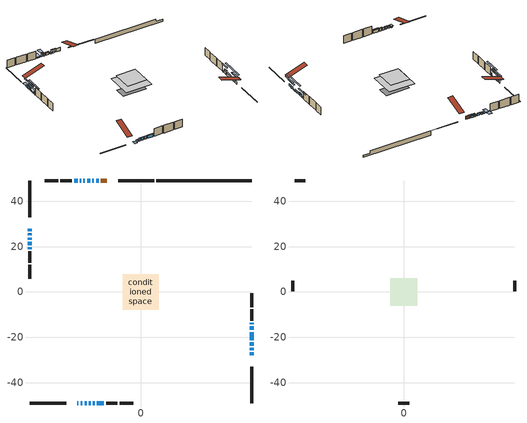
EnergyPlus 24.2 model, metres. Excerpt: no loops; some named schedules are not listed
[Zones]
conditioned space
 floor adiabatic (AdiabaticFloorConstruction): -7.88,-7.88 -7.88,7.88 7.88,7.88 7.88,-7.88 z3.51
 floor foundation (Slab1 construction): -7.19,-3.32 -7.19,3.32 7.19,3.32 7.19,-3.32 z-1.6
 wall outside (RimJoist1 construction): 5.98,48.97 -10.02,48.97 / -48.97,-48.97 -32.97,-48.97 / -48.97,48.97 -48.97,32.97 / 48.97,-48.97 48.97,-32.97 z1.07:1.37
 wall outside (AdiabaticWallConstruction 1): -14.98,48.97 -17.6,48.97 z1.07:3.1
 wall outside (AdiabaticWallConstruction): -28.01,-48.97 -27.5,-48.97 z1.07:1.23; -48.97,28.01 -48.97,26.74 z1.07:2.9; 48.97,-28.01 48.97,-26.59 / 48.97,-25.66 48.97,-24.54 / -22.27,48.97 -23.69,48.97 z1.07:2.59; -18.53,48.97 -19.7,48.97 / -26.57,-48.97 -25.71,-48.97 / 48.97,-21.18 48.97,-17.68 z1.07:2.24; -20.63,48.97 -21.34,48.97 z1.07:1.83; -24.61,48.97 -25.33,48.97 z1.07:2.27; -26.25,48.97 -26.87,48.97 z1.07:3.1; -24.78,-48.97 -23.92,-48.97 / -22.99,-48.97 -22.12,-48.97 / -21.2,-48.97 -20.33,-48.97 / 48.97,-16.75 48.97,-15.17 / -19.41,-48.97 -16.25,-48.97 / -48.97,19.8 -48.97,18.93 z1.07:2.85; -48.97,25.81 -48.97,24.94 / -48.97,24.02 -48.97,23.15 z1.07:2.82; 48.97,-23.61 48.97,-22.11 / -48.97,22.23 -48.97,20.72 z1.07:1.68; -27.79,48.97 -29.45,48.97 z1.07:1.48; 48.97,-14.25 48.97,-13.63 z1.07:2.04
 wall outside (Wall1 construction): -30.37,48.97 -35.42,48.97 / -15.32,-48.97 -10.28,-48.97 / -48.97,18 -48.97,12.96 / 48.97,-12.71 48.97,-7.66 z1.07:5.95
 wall outside (Wall2 construction): -36.35,48.97 -42.44,48.97 / -9.35,-48.97 -3.26,-48.97 / -48.97,12.03 -48.97,5.94 / 48.97,-6.73 48.97,-0.64 z1.07:5.95
 wall foundation (FoundationWall1 construction): 6.91,48.97,-1.6 6.91,48.97,1.07 44.76,48.97,1.07 44.76,48.97,-0.34 48.97,48.97,-0.34 48.97,48.97,-1.6
 window (WindowConstruction 17): -28.01,-48.97 -27.5,-48.97 z1.07:1.22
 window (WindowConstruction 4): -48.97,28.01 -48.97,26.74 z1.07:2.9
 window (WindowConstruction 5): 48.97,-28.01 48.97,-26.59 z1.07:2.59
 window (WindowConstruction 6): 48.97,-25.66 48.97,-24.54 z1.07:2.59
 window (WindowConstruction 7): -18.53,48.97 -19.7,48.97 z1.07:2.24
 window (WindowConstruction 8): -20.63,48.97 -21.34,48.97 z1.07:1.83
 window (WindowConstruction 9): -22.27,48.97 -23.69,48.97 z1.07:2.59
 window (WindowConstruction 10): -24.62,48.97 -25.33,48.97 z1.07:2.26
 window (WindowConstruction 18): -26.25,48.97 -26.86,48.97 z1.07:3.1
 window (WindowConstruction 11): -26.57,-48.97 -25.71,-48.97 z1.07:2.24
 window (WindowConstruction 12): -24.78,-48.97 -23.92,-48.97 z1.07:2.85
 window (WindowConstruction 13): -22.99,-48.97 -22.13,-48.97 z1.07:2.85
 window (WindowConstruction 14): -21.2,-48.97 -20.33,-48.97 z1.07:2.85
 window (WindowConstruction 15): -48.97,25.81 -48.97,24.94 z1.07:2.82
 window (WindowConstruction 16): -48.97,24.02 -48.97,23.15 z1.07:2.82
 window (WindowConstruction 20): 48.97,-23.61 48.97,-22.11 z1.07:1.68
 window (WindowConstruction 21): 48.97,-21.18 48.97,-17.68 z1.07:2.24
 window (WindowConstruction 22): -48.97,22.22 -48.97,20.72 z1.07:1.68
 window (WindowConstruction 19): -27.79,48.97 -29.45,48.97 z1.07:1.48
 window (WindowConstruction): 48.97,-16.75 48.97,-15.17 z1.07:2.85
 window (WindowConstruction 1): 48.97,-14.25 48.97,-13.64 z1.07:2.04
 window (WindowConstruction 2): -19.41,-48.97 -16.25,-48.97 z1.07:2.85
 window (WindowConstruction 3): -48.97,19.8 -48.97,18.93 z1.07:2.85
 door (Door): -14.99,48.97 -17.6,48.97 z1.07:3.1
 ceiling adiabatic (AdiabaticFloorConstruction): 7.88,-7.88 7.88,7.88 -7.88,7.88 -7.88,-7.88 z3.51
attic - vented
 floor to conditioned space (Floor1 construction Reversed): -6.04,-6.04 -6.04,6.04 6.04,6.04 6.04,-6.04 z5.95
 wall outside (Wall3 construction): -43.37,48.97 -48.04,48.97 / -2.33,-48.97 2.34,-48.97 / -48.97,5.01 -48.97,0.34 / 48.97,0.29 48.97,4.96 z1.07:5.95
 roof outside (Roof1 construction): -14.06,48.97,5.95 -14.06,37.19,9.87 -10.95,37.19,9.87 -10.95,48.97,5.95; -28.94,-48.97,5.95 -28.94,-37.19,9.87 -32.04,-37.19,9.87 -32.04,-48.97,5.95; -48.97,28.94,5.95 -37.19,28.94,9.87 -37.19,32.04,9.87 -48.97,32.04,5.95; 48.97,-28.94,5.95 37.19,-28.94,9.87 37.19,-32.04,9.87 48.97,-32.04,5.95
shading: -26.89,-48.97 -28.62,-48.97 -28.62,-50.8 -26.89,-50.8 z1.83; -48.97,26.13 -48.97,28.62 -50.8,28.62 -50.8,26.13 z3.51; 48.97,-23.54 48.97,-31.06 49.58,-31.06 49.58,-23.54 z5.65; 48.97,-22.1 48.97,-28.1 49.58,-28.1 49.58,-22.1 z5.04; -20.61,48.97 -17.62,48.97 -17.62,49.58 -20.61,49.58 z3.15; -21.49,48.97 -20.48,48.97 -20.48,49.58 -21.49,49.58 z1.98; -23.84,48.97 -22.12,48.97 -22.12,49.58 -23.84,49.58 z2.74; -25.48,48.97 -24.47,48.97 -24.47,49.58 -25.48,49.58 z2.41; -27.47,48.97 -25.65,48.97 -25.65,52.02 -27.47,52.02 z3.71; -25.56,-48.97 -26.72,-48.97 -26.72,-49.27 -25.56,-49.27 z2.39; -23.77,-48.97 -24.93,-48.97 -24.93,-49.27 -23.77,-49.27 z3; -21.98,-48.97 -23.14,-48.97 -23.14,-49.27 -21.98,-49.27 z3; -20.18,-48.97 -21.35,-48.97 -21.35,-49.27 -20.18,-49.27 z3; -48.97,21.89 -48.97,28.86 -49.58,28.86 -49.58,21.89 z5.87; -48.97,20.1 -48.97,27.07 -49.58,27.07 -49.58,20.1 z5.87; 48.97,-16.01 48.97,-29.71 49.58,-29.71 49.58,-16.01 z7.78; 48.97,-17.38 48.97,-21.48 49.58,-21.48 49.58,-17.38 z2.54; -48.97,17.98 -48.97,24.96 -49.58,24.96 -49.58,17.98 z4.42; -29.74,48.97 -27.49,48.97 -27.49,52.02 -29.74,52.02 z1.77; 48.97,-14.88 48.97,-17.05 49.58,-17.05 49.58,-14.88 z3.15; 48.97,-10.29 48.97,-17.6 49.58,-17.6 49.58,-10.29 z5.39; -15.96,-48.97 -19.7,-48.97 -19.7,-49.58 -15.96,-49.58 z3.15; -48.97,14.36 -48.97,24.36 -49.58,24.36 -49.58,14.36 z7.42
[Building]
Building 1: Terrain=Suburbs
[Site:Location]
Edmonton Intl AP_AB: Latitude {deg}=53.31; Longitude {deg}=-113.58; Time Zone {hr}=-7; Elevation {m}=723; Keep Site Location Information=Yes
[Site:GroundTemperature:Shallow]
-1.56185, -3.61833, -3.78302, -2.80711, 1.11059, 5.01004, 8.39065, 10.5322, 10.7141, 8.97234, 5.67794, 1.89811
[Site:WaterMainsTemperature]
Calculation Method=Schedule; Temperature Schedule=mains temperature schedule
[Material] Roughness=Rough; Thermal Absorptance=0.9
Name | Thickness {m} | Conductivity {W/m-K} | Density {kg/m3} | Specific Heat {J/kg-K} | Solar Absorptance | Visible Absorptance
asphalt or fiberglass shingles | 0.00635 | 0.162714 | 1121.4 | 1465.45 | 0.4 | 0.4
ceiling loosefill ins | 0.338667 | 0.0480833 | 16.02 | 1046.75 | 0.7 | 0.7
ceiling stud and cavity | 0.1397 | 0.1119 | 65.682 | 1177.47 | 0.7 | 0.7
concrete 4.0 in. | 0.1016 | 1.803125 | 2242.8 | 837.4 | 0.7 | 0.7
concrete 8.0 in. | 0.2032 | 1.803125 | 2242.8 | 837.4 | 0.7 | 0.7
door material | 0.04445 | 0.0451087 | 512.64 | 1214.23 | 0.7 | 0.7
exterior vertical ins | 0.0451399 | 0.029427 | 32.04 | 1214.23 | 0.7 | 0.7
floor covering | 0.0127 | 0.0433444 | 54.468 | 1339.84 | 0.6 | 0.6
floor rigid ins; wall rigid ins 1 | 0.512978 | 0.029427 | 32.04 | 1214.23 | 0.7 | 0.7
floor stud and cavity | 0.1397 | 1.75129 | 37.0049 | 1207.88 | 0.7 | 0.7
furniture material conditioned space 1 | 0.1524 | 0.115458 | 640.8 | 1214.23 | 0.6 | 0.6
gypsum board | 0.0127 | 0.160291 | 801 | 837.4 | 0.6 | 0.6
gypsum board 1 | 0.0127 | 0.160291 | 801 | 837.4 | 0.7 | 0.7
osb sheathing 0.5 in. | 0.0127 | 0.115458 | 512.64 | 1214.23 | 0.7 | 0.7
osb sheathing 0.75 in. | 0.01905 | 0.115458 | 512.64 | 1214.23 | 0.7 | 0.7
osb sheathing 2.0 in. | 0.0508 | 0.115458 | 512.64 | 1214.23 | 0.7 | 0.7
rim joist rigid ins; wall rigid ins | 0.051816 | 0.029427 | 32.04 | 1214.23 | 0.7 | 0.7
rim joist stud and cavity | 0.0508 | 0.0419588 | 125.044 | 1163.47 | 0.6 | 0.6
wall stud and cavity | 0.1397 | 0.205012 | 139.0536 | 1170.24 | 0.7 | 0.7
wall stud and cavity 1 | 0.1397 | 0.207153 | 139.0536 | 1170.24 | 0.7 | 0.7
wall stud and cavity 2 | 0.0889 | 6.9971 | 50.32683 | 1063.81 | 0.6 | 0.6
wall stud and cavity 3 | 0.0889 | 0.380278 | 52.3479 | 1209.89 | 0.7 | 0.7
wall stud and cavity 4 | 0.0889 | 0.391764 | 83.0341 | 1211.67 | 0.7 | 0.7
wood siding | 0.0254 | 0.102417 | 544.68 | 1172.36 | 0.4 | 0.4
wood siding 1 | 0.00254 | 0.102417 | 544.68 | 1172.36 | 0.4 | 0.4
wood siding 2; wood siding 3; wood siding 4 | 0.0254 | 0.102417 | 544.68 | 1172.36 | 0.7 | 0.7
[WindowMaterial:SimpleGlazingSystem]
Name | U-Factor {W/m2-K} | Solar Heat Gain Coefficient
WindowMaterial | 1.66252 | 0.42
WindowMaterial 1 | 1.913486 | 0.34
WindowMaterial 10 | 1.62334 | 0.44
WindowMaterial 11 | 1.81071 | 0.38
WindowMaterial 12 | 1.62448 | 0.44
WindowMaterial 13 | 1.81299 | 0.38
WindowMaterial 14 | 2.60791 | 0.31
WindowMaterial 15 | 6.881736 | 0.69
WindowMaterial 16 | 2.75326 | 0.58
WindowMaterial 17 | 1.91576 | 0.34
WindowMaterial 18 | 1.76188 | 0.39
WindowMaterial 2 | 1.75848 | 0.39
WindowMaterial 3 | 1.581323 | 0.45
WindowMaterial 4 | 1.81753 | 0.37
WindowMaterial 5 | 1.8868 | 0.35
WindowMaterial 6 | 1.75337 | 0.39
WindowMaterial 7 | 1.721 | 0.4
WindowMaterial 8 | 1.67671 | 0.42
WindowMaterial 9 | 1.80504 | 0.38
[Construction]
AdiabaticFloorConstruction: floor stud and cavity, floor rigid ins, osb sheathing 0.75 in., floor covering
AdiabaticWallConstruction: wood siding 3, wall rigid ins 1, wall stud and cavity 3, gypsum board
AdiabaticWallConstruction 1: wood siding 4, wall rigid ins 1, wall stud and cavity 3, gypsum board
Door: door material
Floor1 construction Reversed: gypsum board, ceiling stud and cavity, ceiling loosefill ins
FoundationWall1 construction: concrete 8.0 in., gypsum board 1
furniture construction conditioned space 1: furniture material conditioned space 1
PartitionWallConstruction: gypsum board, wall stud and cavity 4, gypsum board
RimJoist1 construction: wood siding 2, rim joist rigid ins, osb sheathing 2.0 in., rim joist stud and cavity
Roof1 construction: asphalt or fiberglass shingles
Slab1 construction: concrete 4.0 in.
Wall1 construction: wood siding, wall rigid ins, osb sheathing 0.5 in., wall stud and cavity, gypsum board
Wall2 construction: wood siding, wall rigid ins, osb sheathing 0.5 in., wall stud and cavity 1, gypsum board
Wall3 construction: wood siding 1, wall stud and cavity 2
WindowConstruction; WindowConstruction 2: WindowMaterial
WindowConstruction 1: WindowMaterial 1
WindowConstruction 10: WindowMaterial 8
WindowConstruction 11: WindowMaterial 9
WindowConstruction 12: WindowMaterial 10
WindowConstruction 13; WindowConstruction 3: WindowMaterial 2
WindowConstruction 14: WindowMaterial 11
WindowConstruction 15: WindowMaterial 12
WindowConstruction 16: WindowMaterial 13
WindowConstruction 17: WindowMaterial 14
WindowConstruction 18: WindowMaterial 15
WindowConstruction 19: WindowMaterial 16
WindowConstruction 20; WindowConstruction 22: WindowMaterial 17
WindowConstruction 21: WindowMaterial 18
WindowConstruction 4: WindowMaterial 3
WindowConstruction 5; WindowConstruction 9: WindowMaterial 4
WindowConstruction 6: WindowMaterial 5
WindowConstruction 7: WindowMaterial 6
WindowConstruction 8: WindowMaterial 7
[Zone] Multiplier=1; Part of Total Floor Area=Yes
Name | Volume {m3}
attic - vented | 93.1113
conditioned space | 952.6
[Space]
Name | Zone | Volume {m3}
attic - vented 1 | attic - vented | 93.1113
conditioned space 1 | conditioned space | 952.6
[ZoneInfiltration:EffectiveLeakageArea]
infil attic - vented 1: Zone or Space=attic - vented 1; Schedule=Always On Discrete; Effective Air Leakage Area {cm2}=5083.13; Stack Coefficient=0.000612052; Wind Coefficient=1.67153e-05
[ZoneMixing]
whole house fan mix: Zone or Space=attic - vented; Schedule=Always On Continuous; Design Flow Rate Calculation Method=Flow/Zone; Design Flow Rate {m3/s}=0; Source Zone or Space=conditioned space
[SurfaceProperty:ExposedFoundationPerimeter]
Slab1: Exposed Perimeter Calculation Method=TotalExposedPerimeter; Total Exposed Perimeter {m}=42.063
[InternalMass] Zone or ZoneList=conditioned space; Space or SpaceList=conditioned space 1
Name | Construction | Surface Area {m2}
furniture mass conditioned space 1 | furniture construction conditioned space 1 | 137.56
partition wall mass | PartitionWallConstruction | 343.9
[Lights]
interior lighting: Zone or ZoneList or Space or SpaceList=conditioned space 1; Schedule=interior lighting schedule; Design Level Calculation Method=LightingLevel; Lighting Level {W}=343.2; Return Air Fraction=0; Fraction Radiant=0.6; Fraction Visible=0.2; Fraction Replaceable=1
[People]
occupants: Zone or ZoneList or Space or SpaceList=conditioned space 1; Number of People Schedule=occupants schedule; Number of People Calculation Method=People; Number of People=3; Fraction Radiant=0.314171; Sensible Heat Fraction=0.56303; Activity Level Schedule=occupants activity schedule; Carbon Dioxide Generation Rate {m3/s-W}=0; Enable ASHRAE 55 Comfort Warnings=No; Mean Radiant Temperature Calculation Type=EnclosureAveraged
[ElectricEquipment] Zone or ZoneList or Space or SpaceList=conditioned space 1; Design Level Calculation Method=EquipmentLevel
Name | Schedule | Design Level {W} | Fraction Latent | Fraction Radiant | Fraction Lost
clothes dryer | clothes dryer schedule | 140.772 | 0.015 | 0.081 | 0.85
clothes washer | clothes washer schedule | 32.1985 | 0.03 | 0.162 | 0.7
cooking range | cooking range schedule | 215.147 | 0.08 | 0.432 | 0.2
dishwasher | dishwasher schedule | 66.8632 | 0.3 | 0.18 | 0.4
fridge | fridge schedule | 72.9452 | 0 | 0.6 | 0
mech vent house fan | mech vent house fan schedule | 19.9167 | 0 | 0 | 0.5
mech vent house fan cfis | mech vent house fan cfis schedule | 0 | 0 | 0 | 0
misc plug loads | misc plug loads schedule | 494.7 | 0.045 | 0.513 | 0.1
whole house fan | Always On Discrete | 0 | 0 | 0 | 1
[OtherEquipment] Zone or ZoneList or Space or SpaceList=conditioned space 1; Design Level Calculation Method=EquipmentLevel
Name | Fuel Type | Schedule | Design Level {W} | Fraction Latent | Fraction Radiant | Fraction Lost
clothes dryer 1 | Electricity | clothes dryer schedule | 0 | 0.015 | 0.081 | 0.85
cooking range 1 | Electricity | cooking range schedule | 0 | 0.08 | 0.432 | 0.2
general water use latent | None | general water use schedule | 62.594 | 1 | 0 | 0
general water use sensible | None | general water use schedule | -61.6891 | 0 | 0.6 | 0
mech vent house fan latent load | None | Always On Discrete | 0 | 1 | 0 | 0
mech vent house fan sensible load | None | Always On Discrete | 0 | 0 | 0 | 0
water heater energy adjustment1 | NaturalGas | Always On Discrete | 0.01 | 0 | 0 | 1
[ZoneInfiltration:DesignFlowRate] Zone or ZoneList or Space or SpaceList=conditioned space 1; Schedule=Always On Discrete; Design Flow Rate Calculation Method=Flow/Zone; Design Flow Rate {m3/s}=0
infil flow; natural vent flow; whole house fan flow
[Foundation:Kiva]
Foundation Kiva 1: Initial Indoor Air Temperature {C}=18; Wall Height Above Grade {m}=1.07; Wall Depth Below Slab {m}=0.2032; Custom Block Material Name 1=exterior vertical ins; Custom Block Depth 1 {m}=2.66999; Custom Block X Position 1 {m}=0.2159; Custom Block Z Position 1 {m}=0
[Foundation:Kiva:Settings]
Soil Conductivity {W/m-K}=0.849921; Soil Density {kg/m3}=1842.3; Soil Specific Heat {J/kg-K}=418.7; Ground Solar Absorptivity=0.9; Ground Thermal Absorptivity=0.9; Ground Surface Roughness {m}=0.03; Far-Field Width {m}=40; Deep-Ground Boundary Condition=ZeroFlux; Deep-Ground Depth {m}=40; Minimum Cell Dimension {m}=0.2; Maximum Cell Growth Coefficient=3; Simulation Timestep=Timestep
[Exterior:Lights]
exterior lighting: Schedule=exterior lighting schedule; Design Level {W}=75.6
[Schedule:Constant]
Name | Hourly Value
Always On Continuous; mech vent house fan schedule; mech vent house fan cfis schedule; Always On Discrete | 1
occupants activity schedule | 117.228
fridge schedule | 0
[Schedule:Week:Daily]
interior lighting schedule Week Rule - Jan1-Jan27: interior lighting schedule day, interior lighting schedule day, interior lighting schedule day, interior lighting schedule day, interior lighting schedule day, interior lighting schedule day, interior lighting schedule day, interior lighting schedule default day, interior lighting schedule default day, interior lighting schedule default day, interior lighting schedule default day, interior lighting schedule default day
interior lighting schedule Week Rule - Jan28-Feb3: interior lighting schedule day, interior lighting schedule day, interior lighting schedule day, interior lighting schedule day, interior lighting schedule day 1, interior lighting schedule day 1, interior lighting schedule day 1, interior lighting schedule default day, interior lighting schedule default day, interior lighting schedule default day, interior lighting schedule default day, interior lighting schedule default day
interior lighting schedule Week Rule - Feb4-Feb24: interior lighting schedule day 1, interior lighting schedule day 1, interior lighting schedule day 1, interior lighting schedule day 1, interior lighting schedule day 1, interior lighting schedule day 1, interior lighting schedule day 1, interior lighting schedule default day, interior lighting schedule default day, interior lighting schedule default day, interior lighting schedule default day, interior lighting schedule default day
interior lighting schedule Week Rule - Feb25-Mar3: interior lighting schedule day 1, interior lighting schedule day 1, interior lighting schedule day 1, interior lighting schedule day 1, interior lighting schedule day 2, interior lighting schedule day 2, interior lighting schedule day 2, interior lighting schedule default day, interior lighting schedule default day, interior lighting schedule default day, interior lighting schedule default day, interior lighting schedule default day
interior lighting schedule Week Rule - Mar4-Mar31: interior lighting schedule day 2, interior lighting schedule day 2, interior lighting schedule day 2, interior lighting schedule day 2, interior lighting schedule day 2, interior lighting schedule day 2, interior lighting schedule day 2, interior lighting schedule default day, interior lighting schedule default day, interior lighting schedule default day, interior lighting schedule default day, interior lighting schedule default day
interior lighting schedule Week Rule - Apr1-Apr28: interior lighting schedule day 3, interior lighting schedule day 3, interior lighting schedule day 3, interior lighting schedule day 3, interior lighting schedule day 3, interior lighting schedule day 3, interior lighting schedule day 3, interior lighting schedule default day, interior lighting schedule default day, interior lighting schedule default day, interior lighting schedule default day, interior lighting schedule default day
interior lighting schedule Week Rule - Apr29-May5: interior lighting schedule day 3, interior lighting schedule day 3, interior lighting schedule day 4, interior lighting schedule day 4, interior lighting schedule day 4, interior lighting schedule day 4, interior lighting schedule day 4, interior lighting schedule default day, interior lighting schedule default day, interior lighting schedule default day, interior lighting schedule default day, interior lighting schedule default day
interior lighting schedule Week Rule - May6-May26: interior lighting schedule day 4, interior lighting schedule day 4, interior lighting schedule day 4, interior lighting schedule day 4, interior lighting schedule day 4, interior lighting schedule day 4, interior lighting schedule day 4, interior lighting schedule default day, interior lighting schedule default day, interior lighting schedule default day, interior lighting schedule default day, interior lighting schedule default day
interior lighting schedule Week Rule - May27-Jun2: interior lighting schedule day 4, interior lighting schedule day 4, interior lighting schedule day 4, interior lighting schedule day 4, interior lighting schedule day 4, interior lighting schedule day 5, interior lighting schedule day 5, interior lighting schedule default day, interior lighting schedule default day, interior lighting schedule default day, interior lighting schedule default day, interior lighting schedule default day
interior lighting schedule Week Rule - Jun3-Jun30: interior lighting schedule day 5, interior lighting schedule day 5, interior lighting schedule day 5, interior lighting schedule day 5, interior lighting schedule day 5, interior lighting schedule day 5, interior lighting schedule day 5, interior lighting schedule default day, interior lighting schedule default day, interior lighting schedule default day, interior lighting schedule default day, interior lighting schedule default day
interior lighting schedule Week Rule - Jul1-Jul28: interior lighting schedule day 6, interior lighting schedule day 6, interior lighting schedule day 6, interior lighting schedule day 6, interior lighting schedule day 6, interior lighting schedule day 6, interior lighting schedule day 6, interior lighting schedule default day, interior lighting schedule default day, interior lighting schedule default day, interior lighting schedule default day, interior lighting schedule default day
interior lighting schedule Week Rule - Jul29-Aug4: interior lighting schedule day 6, interior lighting schedule day 6, interior lighting schedule day 6, interior lighting schedule day 7, interior lighting schedule day 7, interior lighting schedule day 7, interior lighting schedule day 7, interior lighting schedule default day, interior lighting schedule default day, interior lighting schedule default day, interior lighting schedule default day, interior lighting schedule default day
interior lighting schedule Week Rule - Aug5-Aug25: interior lighting schedule day 7, interior lighting schedule day 7, interior lighting schedule day 7, interior lighting schedule day 7, interior lighting schedule day 7, interior lighting schedule day 7, interior lighting schedule day 7, interior lighting schedule default day, interior lighting schedule default day, interior lighting schedule default day, interior lighting schedule default day, interior lighting schedule default day
interior lighting schedule Week Rule - Aug26-Sep1: interior lighting schedule day 7, interior lighting schedule day 7, interior lighting schedule day 7, interior lighting schedule day 7, interior lighting schedule day 7, interior lighting schedule day 7, interior lighting schedule day 8, interior lighting schedule default day, interior lighting schedule default day, interior lighting schedule default day, interior lighting schedule default day, interior lighting schedule default day
interior lighting schedule Week Rule - Sep2-Sep29: interior lighting schedule day 8, interior lighting schedule day 8, interior lighting schedule day 8, interior lighting schedule day 8, interior lighting schedule day 8, interior lighting schedule day 8, interior lighting schedule day 8, interior lighting schedule default day, interior lighting schedule default day, interior lighting schedule default day, interior lighting schedule default day, interior lighting schedule default day
interior lighting schedule Week Rule - Sep30-Oct6: interior lighting schedule day 8, interior lighting schedule day 9, interior lighting schedule day 9, interior lighting schedule day 9, interior lighting schedule day 9, interior lighting schedule day 9, interior lighting schedule day 9, interior lighting schedule default day, interior lighting schedule default day, interior lighting schedule default day, interior lighting schedule default day, interior lighting schedule default day
interior lighting schedule Week Rule - Oct7-Oct27: interior lighting schedule day 9, interior lighting schedule day 9, interior lighting schedule day 9, interior lighting schedule day 9, interior lighting schedule day 9, interior lighting schedule day 9, interior lighting schedule day 9, interior lighting schedule default day, interior lighting schedule default day, interior lighting schedule default day, interior lighting schedule default day, interior lighting schedule default day
interior lighting schedule Week Rule - Oct28-Nov3: interior lighting schedule day 9, interior lighting schedule day 9, interior lighting schedule day 9, interior lighting schedule day 9, interior lighting schedule day 10, interior lighting schedule day 10, interior lighting schedule day 10, interior lighting schedule default day, interior lighting schedule default day, interior lighting schedule default day, interior lighting schedule default day, interior lighting schedule default day
interior lighting schedule Week Rule - Nov4-Nov24: interior lighting schedule day 10, interior lighting schedule day 10, interior lighting schedule day 10, interior lighting schedule day 10, interior lighting schedule day 10, interior lighting schedule day 10, interior lighting schedule day 10, interior lighting schedule default day, interior lighting schedule default day, interior lighting schedule default day, interior lighting schedule default day, interior lighting schedule default day
interior lighting schedule Week Rule - Nov25-Dec1: interior lighting schedule day 10, interior lighting schedule day 10, interior lighting schedule day 10, interior lighting schedule day 10, interior lighting schedule day 10, interior lighting schedule day 10, interior lighting schedule day 11, interior lighting schedule default day, interior lighting schedule default day, interior lighting schedule default day, interior lighting schedule default day, interior lighting schedule default day
interior lighting schedule Week Rule - Dec2-Dec31: interior lighting schedule day 11, interior lighting schedule day 11, interior lighting schedule day 11, interior lighting schedule day 11, interior lighting schedule day 11, interior lighting schedule day 11, interior lighting schedule day 11, interior lighting schedule default day, interior lighting schedule default day, interior lighting schedule default day, interior lighting schedule default day, interior lighting schedule default day
occupants schedule Week Rule - Jan1-Dec31: occupants schedule day, occupants schedule day, occupants schedule day, occupants schedule day, occupants schedule day, occupants schedule day, occupants schedule day, occupants schedule default day, occupants schedule default day, occupants schedule default day, occupants schedule default day, occupants schedule default day
clothes dryer schedule Week Rule - Jan1-Dec31: clothes dryer schedule day, clothes dryer schedule day, clothes dryer schedule day, clothes dryer schedule day, clothes dryer schedule day, clothes dryer schedule day, clothes dryer schedule day, clothes dryer schedule default day, clothes dryer schedule default day, clothes dryer schedule default day, clothes dryer schedule default day, clothes dryer schedule default day
clothes washer schedule Week Rule - Jan1-Dec31: clothes washer schedule day, clothes washer schedule day, clothes washer schedule day, clothes washer schedule day, clothes washer schedule day, clothes washer schedule day, clothes washer schedule day, clothes washer schedule default day, clothes washer schedule default day, clothes washer schedule default day, clothes washer schedule default day, clothes washer schedule default day
cooking range schedule Week Rule - Jan1-Dec31: cooking range schedule day, cooking range schedule day, cooking range schedule day, cooking range schedule day, cooking range schedule day, cooking range schedule day, cooking range schedule day, cooking range schedule default day, cooking range schedule default day, cooking range schedule default day, cooking range schedule default day, cooking range schedule default day
dishwasher schedule Week Rule - Jan1-Dec31: dishwasher schedule day, dishwasher schedule day, dishwasher schedule day, dishwasher schedule day, dishwasher schedule day, dishwasher schedule day, dishwasher schedule day, dishwasher schedule default day, dishwasher schedule default day, dishwasher schedule default day, dishwasher schedule default day, dishwasher schedule default day
misc plug loads schedule Week Rule - Jan1-Dec31: misc plug loads schedule day, misc plug loads schedule day, misc plug loads schedule day, misc plug loads schedule day, misc plug loads schedule day, misc plug loads schedule day, misc plug loads schedule day, misc plug loads schedule default day, misc plug loads schedule default day, misc plug loads schedule default day, misc plug loads schedule default day, misc plug loads schedule default day
general water use schedule Week Rule - Jan1-Dec31: general water use schedule day, general water use schedule day, general water use schedule day, general water use schedule day, general water use schedule day, general water use schedule day, general water use schedule day, general water use schedule default day, general water use schedule default day, general water use schedule default day, general water use schedule default day, general water use schedule default day
exterior lighting schedule Week Rule - Jan1-Jan27: exterior lighting schedule day, exterior lighting schedule day, exterior lighting schedule day, exterior lighting schedule day, exterior lighting schedule day, exterior lighting schedule day, exterior lighting schedule day, exterior lighting schedule default day, exterior lighting schedule default day, exterior lighting schedule default day, exterior lighting schedule default day, exterior lighting schedule default day
exterior lighting schedule Week Rule - Jan28-Feb3: exterior lighting schedule day, exterior lighting schedule day, exterior lighting schedule day, exterior lighting schedule day, exterior lighting schedule day 1, exterior lighting schedule day 1, exterior lighting schedule day 1, exterior lighting schedule default day, exterior lighting schedule default day, exterior lighting schedule default day, exterior lighting schedule default day, exterior lighting schedule default day
exterior lighting schedule Week Rule - Feb4-Feb24: exterior lighting schedule day 1, exterior lighting schedule day 1, exterior lighting schedule day 1, exterior lighting schedule day 1, exterior lighting schedule day 1, exterior lighting schedule day 1, exterior lighting schedule day 1, exterior lighting schedule default day, exterior lighting schedule default day, exterior lighting schedule default day, exterior lighting schedule default day, exterior lighting schedule default day
exterior lighting schedule Week Rule - Feb25-Mar3: exterior lighting schedule day 1, exterior lighting schedule day 1, exterior lighting schedule day 1, exterior lighting schedule day 1, exterior lighting schedule day 2, exterior lighting schedule day 2, exterior lighting schedule day 2, exterior lighting schedule default day, exterior lighting schedule default day, exterior lighting schedule default day, exterior lighting schedule default day, exterior lighting schedule default day
exterior lighting schedule Week Rule - Mar4-Mar31: exterior lighting schedule day 2, exterior lighting schedule day 2, exterior lighting schedule day 2, exterior lighting schedule day 2, exterior lighting schedule day 2, exterior lighting schedule day 2, exterior lighting schedule day 2, exterior lighting schedule default day, exterior lighting schedule default day, exterior lighting schedule default day, exterior lighting schedule default day, exterior lighting schedule default day
exterior lighting schedule Week Rule - Apr1-Apr28: exterior lighting schedule day 3, exterior lighting schedule day 3, exterior lighting schedule day 3, exterior lighting schedule day 3, exterior lighting schedule day 3, exterior lighting schedule day 3, exterior lighting schedule day 3, exterior lighting schedule default day, exterior lighting schedule default day, exterior lighting schedule default day, exterior lighting schedule default day, exterior lighting schedule default day
exterior lighting schedule Week Rule - Apr29-May5: exterior lighting schedule day 3, exterior lighting schedule day 3, exterior lighting schedule day 4, exterior lighting schedule day 4, exterior lighting schedule day 4, exterior lighting schedule day 4, exterior lighting schedule day 4, exterior lighting schedule default day, exterior lighting schedule default day, exterior lighting schedule default day, exterior lighting schedule default day, exterior lighting schedule default day
exterior lighting schedule Week Rule - May6-May26: exterior lighting schedule day 4, exterior lighting schedule day 4, exterior lighting schedule day 4, exterior lighting schedule day 4, exterior lighting schedule day 4, exterior lighting schedule day 4, exterior lighting schedule day 4, exterior lighting schedule default day, exterior lighting schedule default day, exterior lighting schedule default day, exterior lighting schedule default day, exterior lighting schedule default day
exterior lighting schedule Week Rule - May27-Jun2: exterior lighting schedule day 4, exterior lighting schedule day 4, exterior lighting schedule day 4, exterior lighting schedule day 4, exterior lighting schedule day 4, exterior lighting schedule day 5, exterior lighting schedule day 5, exterior lighting schedule default day, exterior lighting schedule default day, exterior lighting schedule default day, exterior lighting schedule default day, exterior lighting schedule default day
exterior lighting schedule Week Rule - Jun3-Jun30: exterior lighting schedule day 5, exterior lighting schedule day 5, exterior lighting schedule day 5, exterior lighting schedule day 5, exterior lighting schedule day 5, exterior lighting schedule day 5, exterior lighting schedule day 5, exterior lighting schedule default day, exterior lighting schedule default day, exterior lighting schedule default day, exterior lighting schedule default day, exterior lighting schedule default day
exterior lighting schedule Week Rule - Jul1-Jul28: exterior lighting schedule day 6, exterior lighting schedule day 6, exterior lighting schedule day 6, exterior lighting schedule day 6, exterior lighting schedule day 6, exterior lighting schedule day 6, exterior lighting schedule day 6, exterior lighting schedule default day, exterior lighting schedule default day, exterior lighting schedule default day, exterior lighting schedule default day, exterior lighting schedule default day
exterior lighting schedule Week Rule - Jul29-Aug4: exterior lighting schedule day 6, exterior lighting schedule day 6, exterior lighting schedule day 6, exterior lighting schedule day 7, exterior lighting schedule day 7, exterior lighting schedule day 7, exterior lighting schedule day 7, exterior lighting schedule default day, exterior lighting schedule default day, exterior lighting schedule default day, exterior lighting schedule default day, exterior lighting schedule default day
exterior lighting schedule Week Rule - Aug5-Aug25: exterior lighting schedule day 7, exterior lighting schedule day 7, exterior lighting schedule day 7, exterior lighting schedule day 7, exterior lighting schedule day 7, exterior lighting schedule day 7, exterior lighting schedule day 7, exterior lighting schedule default day, exterior lighting schedule default day, exterior lighting schedule default day, exterior lighting schedule default day, exterior lighting schedule default day
exterior lighting schedule Week Rule - Aug26-Sep1: exterior lighting schedule day 7, exterior lighting schedule day 7, exterior lighting schedule day 7, exterior lighting schedule day 7, exterior lighting schedule day 7, exterior lighting schedule day 7, exterior lighting schedule day 8, exterior lighting schedule default day, exterior lighting schedule default day, exterior lighting schedule default day, exterior lighting schedule default day, exterior lighting schedule default day
[Schedule:Year]
interior lighting schedule: interior lighting schedule Week Rule - Jan1-Jan27, 1, 1, 1, 27, interior lighting schedule Week Rule - Jan28-Feb3, 1, 28, 2, 3, interior lighting schedule Week Rule - Feb4-Feb24, 2, 4, 2, 24, interior lighting schedule Week Rule - Feb25-Mar3, 2, 25, 3, 3, interior lighting schedule Week Rule - Mar4-Mar31, 3, 4, 3, 31, interior lighting schedule Week Rule - Apr1-Apr28, 4, 1, 4, 28, interior lighting schedule Week Rule - Apr29-May5, 4, 29, 5, 5, interior lighting schedule Week Rule - May6-May26, 5, 6, 5, 26, interior lighting schedule Week Rule - May27-Jun2, 5, 27, 6, 2, interior lighting schedule Week Rule - Jun3-Jun30, 6, 3, 6, 30, interior lighting schedule Week Rule - Jul1-Jul28, 7, 1, 7, 28, interior lighting schedule Week Rule - Jul29-Aug4, 7, 29, 8, 4, interior lighting schedule Week Rule - Aug5-Aug25, 8, 5, 8, 25, interior lighting schedule Week Rule - Aug26-Sep1, 8, 26, 9, 1, interior lighting schedule Week Rule - Sep2-Sep29, 9, 2, 9, 29, interior lighting schedule Week Rule - Sep30-Oct6, 9, 30, 10, 6, interior lighting schedule Week Rule - Oct7-Oct27, 10, 7, 10, 27, interior lighting schedule Week Rule - Oct28-Nov3, 10, 28, 11, 3, interior lighting schedule Week Rule - Nov4-Nov24, 11, 4, 11, 24, interior lighting schedule Week Rule - Nov25-Dec1, 11, 25, 12, 1, interior lighting schedule Week Rule - Dec2-Dec31, 12, 2, 12, 31
occupants schedule: occupants schedule Week Rule - Jan1-Dec31, 1, 1, 12, 31
clothes dryer schedule: clothes dryer schedule Week Rule - Jan1-Dec31, 1, 1, 12, 31
clothes washer schedule: clothes washer schedule Week Rule - Jan1-Dec31, 1, 1, 12, 31
cooking range schedule: cooking range schedule Week Rule - Jan1-Dec31, 1, 1, 12, 31
dishwasher schedule: dishwasher schedule Week Rule - Jan1-Dec31, 1, 1, 12, 31
misc plug loads schedule: misc plug loads schedule Week Rule - Jan1-Dec31, 1, 1, 12, 31
general water use schedule: general water use schedule Week Rule - Jan1-Dec31, 1, 1, 12, 31
exterior lighting schedule: exterior lighting schedule Week Rule - Jan1-Jan27, 1, 1, 1, 27, exterior lighting schedule Week Rule - Jan28-Feb3, 1, 28, 2, 3, exterior lighting schedule Week Rule - Feb4-Feb24, 2, 4, 2, 24, exterior lighting schedule Week Rule - Feb25-Mar3, 2, 25, 3, 3, exterior lighting schedule Week Rule - Mar4-Mar31, 3, 4, 3, 31, exterior lighting schedule Week Rule - Apr1-Apr28, 4, 1, 4, 28, exterior lighting schedule Week Rule - Apr29-May5, 4, 29, 5, 5, exterior lighting schedule Week Rule - May6-May26, 5, 6, 5, 26, exterior lighting schedule Week Rule - May27-Jun2, 5, 27, 6, 2, exterior lighting schedule Week Rule - Jun3-Jun30, 6, 3, 6, 30, exterior lighting schedule Week Rule - Jul1-Jul28, 7, 1, 7, 28, exterior lighting schedule Week Rule - Jul29-Aug4, 7, 29, 8, 4, exterior lighting schedule Week Rule - Aug5-Aug25, 8, 5, 8, 25, exterior lighting schedule Week Rule - Aug26-Sep1, 8, 26, 9, 1, exterior lighting schedule Week Rule - Sep2-Sep29, 9, 2, 9, 29, exterior lighting schedule Week Rule - Sep30-Oct6, 9, 30, 10, 6, exterior lighting schedule Week Rule - Oct7-Oct27, 10, 7, 10, 27, exterior lighting schedule Week Rule - Oct28-Nov3, 10, 28, 11, 3, exterior lighting schedule Week Rule - Nov4-Nov24, 11, 4, 11, 24, exterior lighting schedule Week Rule - Nov25-Dec1, 11, 25, 12, 1, exterior lighting schedule Week Rule - Dec2-Dec31, 12, 2, 12, 31
[Schedule:Compact]
mains temperature schedule: Through: 01/01, For: AllDays, Until: 24:00, 3.97167, Through: 01/02, For: AllDays, Until: 24:00, 3.90778, Through: 01/03, For: AllDays, Until: 24:00, 3.84556, Through: 01/04, For: AllDays, Until: 24:00, 3.78389, Through: 01/05, For: AllDays, Until: 24:00, 3.72278, Through: 01/06, For: AllDays, Until: 24:00, 3.66278, Through: 01/07, For: AllDays, Until: 24:00, 3.60389, Through: 01/08, For: AllDays, Until: 24:00, 3.54556, Through: 01/09, For: AllDays, Until: 24:00, 3.48833, Through: 01/10, For: AllDays, Until: 24:00, 3.43167, Through: 01/11, For: AllDays, Until: 24:00, 3.37611, Through: 01/12, For: AllDays, Until: 24:00, 3.32167, Through: 01/13, For: AllDays, Until: 24:00, 3.26833, Through: 01/14, For: AllDays, Until: 24:00, 3.21556, Through: 01/15, For: AllDays, Until: 24:00, 3.16444, Through: 01/16, For: AllDays, Until: 24:00, 3.11389, Through: 01/17, For: AllDays, Until: 24:00, 3.06444, Through: 01/18, For: AllDays, Until: 24:00, 3.01611, Through: 01/19, For: AllDays, Until: 24:00, 2.96889, Through: 01/20, For: AllDays, Until: 24:00, 2.92278, Through: 01/21, For: AllDays, Until: 24:00, 2.87722, Through: 01/22, For: AllDays, Until: 24:00, 2.83333, Through: 01/23, For: AllDays, Until: 24:00, 2.79056, Through: 01/24, For: AllDays, Until: 24:00, 2.74889, Through: 01/25, For: AllDays, Until: 24:00, 2.70833, Through: 01/26, For: AllDays, Until: 24:00, 2.66889, Through: 01/27, For: AllDays, Until: 24:00, 2.63056, Through: 01/28, For: AllDays, Until: 24:00, 2.59333, Through: 01/29, For: AllDays, Until: 24:00, 2.55778, Through: 01/30, For: AllDays, Until: 24:00, 2.52278, Through: 01/31, For: AllDays, Until: 24:00, 2.48944, Through: 02/01, For: AllDays, Until: 24:00, 2.45722, Through: 02/02, For: AllDays, Until: 24:00, 2.42611, Through: 02/03, For: AllDays, Until: 24:00, 2.39667, Through: 02/04, For: AllDays, Until: 24:00, 2.36833, Through: 02/05, For: AllDays, Until: 24:00, 2.34111, Through: 02/06, For: AllDays, Until: 24:00, 2.315, Through: 02/07, For: AllDays, Until: 24:00, 2.29056, Through: 02/08, For: AllDays, Until: 24:00, 2.26722, Through: 02/09, For: AllDays, Until: 24:00, 2.245, Through: 02/10, For: AllDays, Until: 24:00, 2.22444, Through: 02/11, For: AllDays, Until: 24:00, 2.20444, Through: 02/12, For: AllDays, Until: 24:00, 2.18667, Through: 02/13, For: AllDays, Until: 24:00, 2.17, Through: 02/14, For: AllDays, Until: 24:00, 2.15444, Through: 02/15, For: AllDays, Until: 24:00, 2.14, Through: 02/16, For: AllDays, Until: 24:00, 2.12722, Through: 02/17, For: AllDays, Until: 24:00, 2.11556, Through: 02/18, For: AllDays, Until: 24:00, 2.10556, Through: 02/19, For: AllDays, Until: 24:00, 2.09667, Through: 02/20, For: AllDays, Until: 24:00, 2.08889, Through: 02/21, For: AllDays, Until: 24:00, 2.08278, Through: 02/22, For: AllDays, Until: 24:00, 2.07833, Through: 02/23, For: AllDays, Until: 24:00, 2.07444, Through: 02/24, For: AllDays, Until: 24:00, 2.07278, Through: 02/25, For: AllDays, Until: 24:00, 2.07167, Through: 02/26, For: AllDays, Until: 24:00, 2.07222, Through: 02/27, For: AllDays, Until: 24:00, 2.07444, Through: 02/28, For: AllDays, Until: 24:00, 2.07778, Through: 03/01, For: AllDays, Until: 24:00, 2.08222, Through: 03/02, For: AllDays, Until: 24:00, 2.08833, Through: 03/03, For: AllDays, Until: 24:00, 2.09556, Through: 03/04, For: AllDays, Until: 24:00, 2.10444, Through: 03/05, For: AllDays, Until: 24:00, 2.11444, Through: 03/06, For: AllDays, Until: 24:00, 2.12556, Through: 03/07, For: AllDays, Until: 24:00, 2.13833, Through: 03/08, For: AllDays, Until: 24:00, 2.15278, Through: 03/09, For: AllDays, Until: 24:00, 2.16778, Through: 03/10, For: AllDays, Until: 24:00, 2.18444, Through: 03/11, For: AllDays, Until: 24:00, 2.20278, Through: 03/12, For: AllDays, Until: 24:00, 2.22167, Through: 03/13, For: AllDays, Until: 24:00, 2.24278, Through: 03/14, For: AllDays, Until: 24:00, 2.26444, Through: 03/15, For: AllDays, Until: 24:00, 2.28778, Through: 03/16, For: AllDays, Until: 24:00, 2.31222, Through: 03/17, For: AllDays, Until: 24:00, 2.33778, Through: 03/18, For: AllDays, Until: 24:00, 2.365, Through: 03/19, For: AllDays, Until: 24:00, 2.39333, Through: 03/20, For: AllDays, Until: 24:00, 2.42278, Through: 03/21, For: AllDays, Until: 24:00, 2.45389, Through: 03/22, For: AllDays, Until: 24:00, 2.48611, Through: 03/23, For: AllDays, Until: 24:00, 2.51889, Through: 03/24, For: AllDays, Until: 24:00, 2.55389, Through: 03/25, For: AllDays, Until: 24:00, 2.58944, Through: 03/26, For: AllDays, Until: 24:00, 2.62611, Through: 03/27, For: AllDays, Until: 24:00, 2.66444, Through: 03/28, For: AllDays, Until: 24:00, 2.70389, Through: 03/29, For: AllDays, Until: 24:00, 2.74389, Through: 03/30, For: AllDays, Until: 24:00, 2.78556, Through: 03/31, For: AllDays, Until: 24:00, 2.82833, Through: 04/01, For: AllDays, Until: 24:00, 2.87222, Through: 04/02, For: AllDays, Until: 24:00, 2.91722, Through: 04/03, For: AllDays, Until: 24:00, 2.96333, Through: 04/04, For: AllDays, Until: 24:00, 3.01056, Through: 04/05, For: AllDays, Until: 24:00, 3.05889, Through: 04/06, For: AllDays, Until: 24:00, 3.10833, Through: 04/07, For: AllDays, Until: 24:00, 3.15833, Through: 04/08, For: AllDays, Until: 24:00, 3.21, Through: 04/09, For: AllDays, Until: 24:00, 3.26222, Through: 04/10, For: AllDays, Until: 24:00, 3.31556, Through: 04/11, For: AllDays, Until: 24:00, 3.37, Through: 04/12, For: AllDays, Until: 24:00, 3.42556, Through: 04/13, For: AllDays, Until: 24:00, 3.48167, Through: 04/14, For: AllDays, Until: 24:00, 3.53889, Through: 04/15, For: AllDays, Until: 24:00, 3.59722, Through: 04/16, For: AllDays, Until: 24:00, 3.65611, Through: 04/17, For: AllDays, Until: 24:00, 3.71611, Through: 04/18, For: AllDays, Until: 24:00, 3.77667, Through: 04/19, For: AllDays, Until: 24:00, 3.83833, Through: 04/20, For: AllDays, Until: 24:00, 3.90111, Through: 04/21, For: AllDays, Until: 24:00, 3.96444, Through: 04/22, For: AllDays, Until: 24:00, 4.02833, Through: 04/23, For: AllDays, Until: 24:00, 4.09333, Through: 04/24, For: AllDays, Until: 24:00, 4.15889, Through: 04/25, For: AllDays, Until: 24:00, 4.225, Through: 04/26, For: AllDays, Until: 24:00, 4.29222, Through: 04/27, For: AllDays, Until: 24:00, 4.36, Through: 04/28, For: AllDays, Until: 24:00, 4.42833, Through: 04/29, For: AllDays, Until: 24:00, 4.49722, Through: 04/30, For: AllDays, Until: 24:00, 4.56667, Through: 05/01, For: AllDays, Until: 24:00, 4.63722, Through: 05/02, For: AllDays, Until: 24:00, 4.70833, Through: 05/03, For: AllDays, Until: 24:00, 4.77944, Through: 05/04, For: AllDays, Until: 24:00, 4.85167, Through: 05/05, For: AllDays, Until: 24:00, 4.92389, Through: 05/06, For: AllDays, Until: 24:00, 4.99722, Through: 05/07, For: AllDays, Until: 24:00, 5.07056, Through: 05/08, For: AllDays, Until: 24:00, 5.145, Through: 05/09, For: AllDays, Until: 24:00, 5.21944, Through: 05/10, For: AllDays, Until: 24:00, 5.29389, Through: 05/11, For: AllDays, Until: 24:00, 5.36944, Through: 05/12, For: AllDays, Until: 24:00, 5.445, Through: 05/13, For: AllDays, Until: 24:00, 5.52111, Through: 05/14, For: AllDays, Until: 24:00, 5.59722, Through: 05/15, For: AllDays, Until: 24:00, 5.67389, Through: 05/16, For: AllDays, Until: 24:00, 5.75056, Through: 05/17, For: AllDays, Until: 24:00, 5.82778, Through: 05/18, For: AllDays, Until: 24:00, 5.90556, Through: 05/19, For: AllDays, Until: 24:00, 5.98278, Through: 05/20, For: AllDays, Until: 24:00, 6.06056, Through: 05/21, For: AllDays, Until: 24:00, 6.13889, Through: 05/22, For: AllDays, Until: 24:00, 6.21667, Through: 05/23, For: AllDays, Until: 24:00, 6.295, Through: 05/24, For: AllDays, Until: 24:00, 6.37333, Through: 05/25, For: AllDays, Until: 24:00, 6.45222, Through: 05/26, For: AllDays, Until: 24:00, 6.53056, Through: 05/27, For: AllDays, Until: 24:00, 6.60889, Through: 05/28, For: AllDays, Until: 24:00, 6.68778, Through: 05/29, For: AllDays, Until: 24:00, 6.76611, Through: 05/30, For: AllDays, Until: 24:00, 6.84444, Through: 05/31, For: AllDays, Until: 24:00, 6.92278, Through: 06/01, For: AllDays, Until: 24:00, 7.00111, Through: 06/02, For: AllDays, Until: 24:00, 7.07944, Through: 06/03, For: AllDays, Until: 24:00, 7.15778, Through: 06/04, For: AllDays, Until: 24:00, 7.23556, Through: 06/05, For: AllDays, Until: 24:00, 7.31333, Through: 06/06, For: AllDays, Until: 24:00, 7.39056, Through: 06/07, For: AllDays, Until: 24:00, 7.46833, Through: 06/08, For: AllDays, Until: 24:00, 7.545, Through: 06/09, For: AllDays, Until: 24:00, 7.62222, Through: 06/10, For: AllDays, Until: 24:00, 7.69833, Through: 06/11, For: AllDays, Until: 24:00, 7.775, Through: 06/12, For: AllDays, Until: 24:00, 7.85056, Through: 06/13, For: AllDays, Until: 24:00, 7.92611, Through: 06/14, For: AllDays, Until: 24:00, 8.00111, Through: 06/15, For: AllDays, Until: 24:00, 8.07611, Through: 06/16, For: AllDays, Until: 24:00, 8.15056, Through: 06/17, For: AllDays, Until: 24:00, 8.22389, Through: 06/18, For: AllDays, Until: 24:00, 8.29778, Through: 06/19, For: AllDays, Until: 24:00, 8.37056, Through: 06/20, For: AllDays, Until: 24:00, 8.44278, Through: 06/21, For: AllDays, Until: 24:00, 8.51444, Through: 06/22, For: AllDays, Until: 24:00, 8.58611, Through: 06/23, For: AllDays, Until: 24:00, 8.65667, Through: 06/24, For: AllDays, Until: 24:00, 8.72667, Through: 06/25, For: AllDays, Until: 24:00, 8.79611, Through: 06/26, For: AllDays, Until: 24:00, 8.865, Through: 06/27, For: AllDays, Until: 24:00, 8.93333, Through: 06/28, For: AllDays, Until: 24:00, 9.00056, Through: 06/29, For: AllDays, Until: 24:00, 9.06778, Through: 06/30, For: AllDays, Until: 24:00, 9.13333, Through: 07/01, For: AllDays, Until: 24:00, 9.19889, Through: 07/02, For: AllDays, Until: 24:00, 9.26333, Through: 07/03, For: AllDays, Until: 24:00, 9.32722, Through: 07/04, For: AllDays, Until: 24:00, 9.39056, Through: 07/05, For: AllDays, Until: 24:00, 9.45278, Through: 07/06, For: AllDays, Until: 24:00, 9.51389, Through: 07/07, For: AllDays, Until: 24:00, 9.57444, Through: 07/08, For: AllDays, Until: 24:00, 9.63389, Through: 07/09, For: AllDays, Until: 24:00, 9.69278, Through: 07/10, For: AllDays, Until: 24:00, 9.75056, Through: 07/11, For: AllDays, Until: 24:00, 9.80778, Through: 07/12, For: AllDays, Until: 24:00, 9.86333, Through: 07/13, For: AllDays, Until: 24:00, 9.91833, Through: 07/14, For: AllDays, Until: 24:00, 9.97278, Through: 07/15, For: AllDays, Until: 24:00, 10.0256, Through: 07/16, For: AllDays, Until: 24:00, 10.0778, Through: 07/17, For: AllDays, Until: 24:00, 10.1289, Through: 07/18, For: AllDays, Until: 24:00, 10.1789, Through: 07/19, For: AllDays, Until: 24:00, 10.2278, Through: 07/20, For: AllDays, Until: 24:00, 10.2756, Through: 07/21, For: AllDays, Until: 24:00, 10.3222, Through: 07/22, For: AllDays, Until: 24:00, 10.3683, Through: 07/23, For: AllDays, Until: 24:00, 10.4128, Through: 07/24, For: AllDays, Until: 24:00, 10.4561, Through: 07/25, For: AllDays, Until: 24:00, 10.4989, Through: 07/26, For: AllDays, Until: 24:00, 10.54, Through: 07/27, For: AllDays, Until: 24:00, 10.58, Through: 07/28, For: AllDays, Until: 24:00, 10.6189, Through: 07/29, For: AllDays, Until: 24:00, 10.6567, Through: 07/30, For: AllDays, Until: 24:00, 10.6928, Through: 07/31, For: AllDays, Until: 24:00, 10.7283, Through: 08/01, For: AllDays, Until: 24:00, 10.7622, Through: 08/02, For: AllDays, Until: 24:00, 10.7956, Through: 08/03, For: AllDays, Until: 24:00, 10.8272, Through: 08/04, For: AllDays, Until: 24:00, 10.8572, Through: 08/05, For: AllDays, Until: 24:00, 10.8867, Through: 08/06, For: AllDays, Until: 24:00, 10.9144, Through: 08/07, For: AllDays, Until: 24:00, 10.9411, Through: 08/08, For: AllDays, Until: 24:00, 10.9667, Through: 08/09, For: AllDays, Until: 24:00, 10.9906, Through: 08/10, For: AllDays, Until: 24:00, 11.0133, Through: 08/11, For: AllDays, Until: 24:00, 11.035, Through: 08/12, For: AllDays, Until: 24:00, 11.055, Through: 08/13, For: AllDays, Until: 24:00, 11.0739, Through: 08/14, For: AllDays, Until: 24:00, 11.0917, Through: 08/15, For: AllDays, Until: 24:00, 11.1078, Through: 08/16, For: AllDays, Until: 24:00, 11.1228, Through: 08/17, For: AllDays, Until: 24:00, 11.1361, Through: 08/18, For: AllDays, Until: 24:00, 11.1483, Through: 08/19, For: AllDays, Until: 24:00, 11.1594, Through: 08/20, For: AllDays, Until: 24:00, 11.1689, Through: 08/21, For: AllDays, Until: 24:00, 11.1772, Through: 08/22, For: AllDays, Until: 24:00, 11.1844, Through: 08/23, For: AllDays, Until: 24:00, 11.19, Through: 08/24, For: AllDays, Until: 24:00, 11.1939, Through: 08/25, For: AllDays, Until: 24:00, 11.1967, Through: 08/26, For: AllDays, Until: 24:00, 11.1983, Through: 08/27, For: AllDays, Until: 24:00, 11.1983, Through: 08/28, For: AllDays, Until: 24:00, 11.1972, Through: 08/29, For: AllDays, Until: 24:00, 11.195, Through: 08/30, For: AllDays, Until: 24:00, 11.1911, Through: 08/31, For: AllDays, Until: 24:00, 11.1856, Through: 09/01, For: AllDays, Until: 24:00, 11.1789, Through: 09/02, For: AllDays, Until: 24:00, 11.1711, Through: 09/03, For: AllDays, Until: 24:00, 11.1617, Through: 09/04, For: AllDays, Until: 24:00, 11.1511, Through: 09/05, For: AllDays, Until: 24:00, 11.1394, Through: 09/06, For: AllDays, Until: 24:00, 11.1261, Through: 09/07, For: AllDays, Until: 24:00, 11.1111, Through: 09/08, For: AllDays, Until: 24:00, 11.0956, Through: 09/09, For: AllDays, Until: 24:00, 11.0778, Through: 09/10, For: AllDays, Until: 24:00, 11.0594, Through: 09/11, For: AllDays, Until: 24:00, 11.0394, Through: 09/12, For: AllDays, Until: 24:00, 11.0183, Through: 09/13, For: AllDays, Until: 24:00, 10.9961, Through: 09/14, For: AllDays, Until: 24:00, 10.9722, Through: 09/15, For: AllDays, Until: 24:00, 10.9472, Through: 09/16, For: AllDays, Until: 24:00, 10.9206, Through: 09/17, For: AllDays, Until: 24:00, 10.8928, Through: 09/18, For: AllDays, Until: 24:00, 10.8639, Through: 09/19, For: AllDays, Until: 24:00, 10.8339, Through: 09/20, For: AllDays, Until: 24:00, 10.8028, Through: 09/21, For: AllDays, Until: 24:00, 10.77, Through: 09/22, For: AllDays, Until: 24:00, 10.7361, Through: 09/23, For: AllDays, Until: 24:00, 10.7011, Through: 09/24, For: AllDays, Until: 24:00, 10.665, Through: 09/25, For: AllDays, Until: 24:00, 10.6272, Through: 09/26, For: AllDays, Until: 24:00, 10.5889, Through: 09/27, For: AllDays, Until: 24:00, 10.5489, Through: 09/28, For: AllDays, Until: 24:00, 10.5078, Through: 09/29, For: AllDays, Until: 24:00, 10.4661, Through: 09/30, For: AllDays, Until: 24:00, 10.4228, Through: 10/01, For: AllDays, Until: 24:00, 10.3783, Through: 10/02, For: AllDays, Until: 24:00, 10.3328, Through: 10/03, For: AllDays, Until: 24:00, 10.2861, Through: 10/04, For: AllDays, Until: 24:00, 10.2383, Through: 10/05, For: AllDays, Until: 24:00, 10.19, Through: 10/06, For: AllDays, Until: 24:00, 10.14, Through: 10/07, For: AllDays, Until: 24:00, 10.0894, Through: 10/08, For: AllDays, Until: 24:00, 10.0372, Through: 10/09, For: AllDays, Until: 24:00, 9.98444, Through: 10/10, For: AllDays, Until: 24:00, 9.93056, Through: 10/11, For: AllDays, Until: 24:00, 9.87611, Through: 10/12, For: AllDays, Until: 24:00, 9.82, Through: 10/13, For: AllDays, Until: 24:00, 9.76333, Through: 10/14, For: AllDays, Until: 24:00, 9.70611, Through: 10/15, For: AllDays, Until: 24:00, 9.64722, Through: 10/16, For: AllDays, Until: 24:00, 9.58778, Through: 10/17, For: AllDays, Until: 24:00, 9.52778, Through: 10/18, For: AllDays, Until: 24:00, 9.46667, Through: 10/19, For: AllDays, Until: 24:00, 9.40444, Through: 10/20, For: AllDays, Until: 24:00, 9.34167, Through: 10/21, For: AllDays, Until: 24:00, 9.27778, Through: 10/22, For: AllDays, Until: 24:00, 9.21333, Through: 10/23, For: AllDays, Until: 24:00, 9.14833, Through: 10/24, For: AllDays, Until: 24:00, 9.08222, Through: 10/25, For: AllDays, Until: 24:00, 9.01556, Through: 10/26, For: AllDays, Until: 24:00, 8.94833, Through: 10/27, For: AllDays, Until: 24:00, 8.88056, Through: 10/28, For: AllDays, Until: 24:00, 8.81167, Through: 10/29, For: AllDays, Until: 24:00, 8.74222, Through: 10/30, For: AllDays, Until: 24:00, 8.67222, Through: 10/31, For: AllDays, Until: 24:00, 8.60167, Through: 11/01, For: AllDays, Until: 24:00, 8.53056, Through: 11/02, For: AllDays, Until: 24:00, 8.45889, Through: 11/03, For: AllDays, Until: 24:00, 8.38667, Through: 11/04, For: AllDays, Until: 24:00, 8.31389, Through: 11/05, For: AllDays, Until: 24:00, 8.24056, Through: 11/06, For: AllDays, Until: 24:00, 8.16667, Through: 11/07, For: AllDays, Until: 24:00, 8.09278, Through: 11/08, For: AllDays, Until: 24:00, 8.01833, Through: 11/09, For: AllDays, Until: 24:00, 7.94278, Through: 11/10, For: AllDays, Until: 24:00, 7.86778, Through: 11/11, For: AllDays, Until: 24:00, 7.79167, Through: 11/12, For: AllDays, Until: 24:00, 7.71556, Through: 11/13, For: AllDays, Until: 24:00, 7.63944, Through: 11/14, For: AllDays, Until: 24:00, 7.56222, Through: 11/15, For: AllDays, Until: 24:00, 7.48556, Through: 11/16, For: AllDays, Until: 24:00, 7.40833, Through: 11/17, For: AllDays, Until: 24:00, 7.33056, Through: 11/18, For: AllDays, Until: 24:00, 7.25278, Through: 11/19, For: AllDays, Until: 24:00, 7.175, Through: 11/20, For: AllDays, Until: 24:00, 7.09722, Through: 11/21, For: AllDays, Until: 24:00, 7.01889, Through: 11/22, For: AllDays, Until: 24:00, 6.94056, Through: 11/23, For: AllDays, Until: 24:00, 6.86222, Through: 11/24, For: AllDays, Until: 24:00, 6.78389, Through: 11/25, For: AllDays, Until: 24:00, 6.705, Through: 11/26, For: AllDays, Until: 24:00, 6.62667, Through: 11/27, For: AllDays, Until: 24:00, 6.54833, Through: 11/28, For: AllDays, Until: 24:00, 6.46944, Through: 11/29, For: AllDays, Until: 24:00, 6.39111, Through: 11/30, For: AllDays, Until: 24:00, 6.31278, Through: 12/01, For: AllDays, Until: 24:00, 6.23444, Through: 12/02, For: AllDays, Until: 24:00, 6.15611, Through: 12/03, For: AllDays, Until: 24:00, 6.07833, Through: 12/04, For: AllDays, Until: 24:00, 6.00056, Through: 12/05, For: AllDays, Until: 24:00, 5.92278, Through: 12/06, For: AllDays, Until: 24:00, 5.84556, Through: 12/07, For: AllDays, Until: 24:00, 5.76833, Through: 12/08, For: AllDays, Until: 24:00, 5.69111, Through: 12/09, For: AllDays, Until: 24:00, 5.61444, Through: 12/10, For: AllDays, Until: 24:00, 5.53778, Through: 12/11, For: AllDays, Until: 24:00, 5.46222, Through: 12/12, For: AllDays, Until: 24:00, 5.38611, Through: 12/13, For: AllDays, Until: 24:00, 5.31111, Through: 12/14, For: AllDays, Until: 24:00, 5.23611, Through: 12/15, For: AllDays, Until: 24:00, 5.16167, Through: 12/16, For: AllDays, Until: 24:00, 5.08722, Through: 12/17, For: AllDays, Until: 24:00, 5.01389, Through: 12/18, For: AllDays, Until: 24:00, 4.94056, Through: 12/19, For: AllDays, Until: 24:00, 4.86778, Through: 12/20, For: AllDays, Until: 24:00, 4.79556, Through: 12/21, For: AllDays, Until: 24:00, 4.72389, Through: 12/22, For: AllDays, Until: 24:00, 4.65333, Through: 12/23, For: AllDays, Until: 24:00, 4.58278, Through: 12/24, For: AllDays, Until: 24:00, 4.51278, Through: 12/25, For: AllDays, Until: 24:00, 4.44389, Through: 12/26, For: AllDays, Until: 24:00, 4.375, Through: 12/27, For: AllDays, Until: 24:00, 4.30722, Through: 12/28, For: AllDays, Until: 24:00, 4.24, Through: 12/29, For: AllDays, Until: 24:00, 4.17333, Through: 12/30, For: AllDays, Until: 24:00, 4.10778, Through: 12/31, For: AllDays, Until: 24:00, 4.04278
